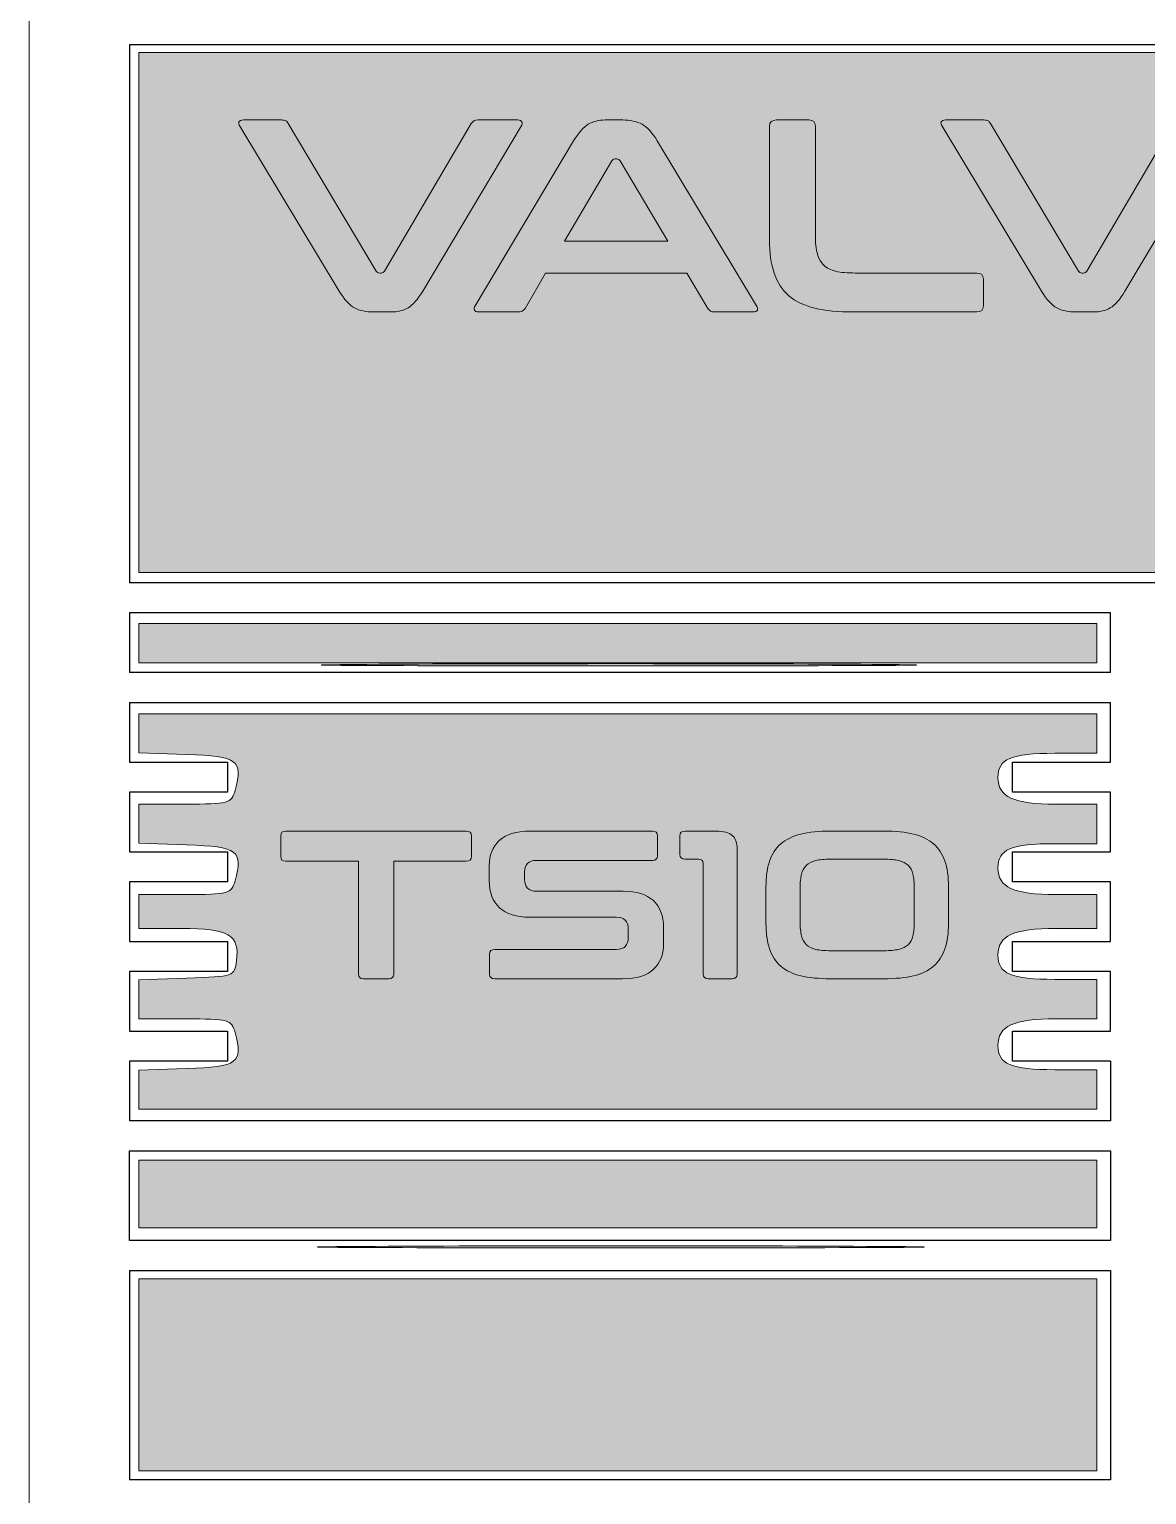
# Model space of a CAD drawing. Header units: millimetres. Extents: x 0 to 62, y -117 to 0.
# Drawn here: x 0 to 16.66, y -76.09 to -54.24 of the extents above; entities that cross this region are included whole.
import ezdxf

# ---------------------------------------------------------------- set-up
doc = ezdxf.new("R2010")
doc.units = ezdxf.units.MM
doc.header["$MEASUREMENT"] = 0
doc.layers.add('GLOSS-V', color=7, linetype='Continuous')
doc.layers.add('Layer 4', color=7, linetype='Continuous')

# ---------------------------------------------------------------- blocks, each defined once
blk = doc.blocks.new('block 57')
at = {"layer": 'GLOSS-V', "true_color": 0xfffeff}
h = blk.add_hatch(color=7, dxfattribs=at)
h.dxf.hatch_style = 2
edge = h.paths.add_edge_path()
edge.add_spline(control_points=[(6.516, -66.196), (6.569, -66.196), (6.595, -66.219), (6.595, -66.265), (6.595, -66.265), (6.595, -66.573), (6.595, -66.573), (6.595, -66.622), (6.569, -66.646), (6.516, -66.646), (6.516, -66.646), (5.435, -66.646), (5.435, -66.646), (5.435, -66.646), (5.435, -68.328), (5.435, -68.328), (5.435, -68.374), (5.41, -68.397), (5.36, -68.397), (5.36, -68.397), (4.985, -68.397), (4.985, -68.397), (4.934, -68.397), (4.909, -68.374), (4.909, -68.328), (4.909, -68.328), (4.909, -66.646), (4.909, -66.646), (4.909, -66.646), (3.828, -66.646), (3.828, -66.646), (3.775, -66.646), (3.749, -66.622), (3.749, -66.573), (3.749, -66.573), (3.749, -66.265), (3.749, -66.265), (3.749, -66.219), (3.775, -66.196), (3.828, -66.196), (3.828, -66.196), (6.516, -66.196), (6.516, -66.196)], knot_values=[0, 0, 0, 0, 1, 1, 1, 2, 2, 2, 3, 3, 3, 4, 4, 4, 5, 5, 5, 6, 6, 6, 7, 7, 7, 8, 8, 8, 9, 9, 9, 10, 10, 10, 11, 11, 11, 12, 12, 12, 13, 13, 13, 14, 14, 14, 14], degree=3, periodic=1)
h = blk.add_hatch(color=7, dxfattribs=at)
h.dxf.hatch_style = 2
edge = h.paths.add_edge_path()
edge.add_spline(control_points=[(9.293, -66.196), (9.344, -66.196), (9.369, -66.219), (9.369, -66.265), (9.369, -66.265), (9.369, -66.564), (9.369, -66.564), (9.369, -66.61), (9.344, -66.633), (9.293, -66.633), (9.293, -66.633), (7.569, -66.633), (7.569, -66.633), (7.503, -66.633), (7.456, -66.649), (7.428, -66.68), (7.401, -66.712), (7.387, -66.755), (7.387, -66.809), (7.387, -66.809), (7.387, -66.916), (7.387, -66.916), (7.387, -67.034), (7.446, -67.092), (7.566, -67.092), (7.566, -67.092), (8.856, -67.092), (8.856, -67.092), (9.056, -67.092), (9.206, -67.139), (9.307, -67.232), (9.408, -67.325), (9.459, -67.459), (9.459, -67.633), (9.459, -67.633), (9.459, -67.885), (9.459, -67.885), (9.459, -68.038), (9.409, -68.161), (9.311, -68.256), (9.212, -68.35), (9.058, -68.397), (8.849, -68.397), (8.849, -68.397), (6.943, -68.397), (6.943, -68.397), (6.89, -68.397), (6.864, -68.374), (6.864, -68.328), (6.864, -68.328), (6.864, -68.029), (6.864, -68.029), (6.864, -67.983), (6.89, -67.96), (6.943, -67.96), (6.943, -67.96), (8.75, -67.96), (8.75, -67.96), (8.816, -67.96), (8.863, -67.945), (8.891, -67.913), (8.918, -67.881), (8.932, -67.838), (8.932, -67.784), (8.932, -67.784), (8.932, -67.655), (8.932, -67.655), (8.932, -67.538), (8.872, -67.479), (8.753, -67.479), (8.753, -67.479), (7.462, -67.479), (7.462, -67.479), (7.263, -67.479), (7.113, -67.432), (7.012, -67.339), (6.911, -67.246), (6.86, -67.112), (6.86, -66.938), (6.86, -66.938), (6.86, -66.708), (6.86, -66.708), (6.86, -66.555), (6.909, -66.432), (7.008, -66.337), (7.107, -66.243), (7.261, -66.196), (7.469, -66.196), (7.469, -66.196), (9.293, -66.196), (9.293, -66.196)], knot_values=[0, 0, 0, 0, 1, 1, 1, 2, 2, 2, 3, 3, 3, 4, 4, 4, 5, 5, 5, 6, 6, 6, 7, 7, 7, 8, 8, 8, 9, 9, 9, 10, 10, 10, 11, 11, 11, 12, 12, 12, 13, 13, 13, 14, 14, 14, 15, 15, 15, 16, 16, 16, 17, 17, 17, 18, 18, 18, 19, 19, 19, 20, 20, 20, 21, 21, 21, 22, 22, 22, 23, 23, 23, 24, 24, 24, 25, 25, 25, 26, 26, 26, 27, 27, 27, 28, 28, 28, 29, 29, 29, 30, 30, 30, 30], degree=3, periodic=1)
h = blk.add_hatch(color=7, dxfattribs=at)
h.dxf.hatch_style = 2
edge = h.paths.add_edge_path()
edge.add_spline(control_points=[(10.24, -66.196), (10.354, -66.196), (10.436, -66.217), (10.484, -66.26), (10.532, -66.303), (10.556, -66.371), (10.556, -66.463), (10.556, -66.463), (10.556, -68.328), (10.556, -68.328), (10.556, -68.374), (10.531, -68.397), (10.481, -68.397), (10.481, -68.397), (10.126, -68.397), (10.126, -68.397), (10.076, -68.397), (10.05, -68.374), (10.05, -68.328), (10.05, -68.328), (10.05, -66.68), (10.05, -66.68), (10.05, -66.636), (10.026, -66.614), (9.978, -66.614), (9.978, -66.614), (9.782, -66.614), (9.782, -66.614), (9.729, -66.614), (9.703, -66.591), (9.703, -66.545), (9.703, -66.545), (9.703, -66.265), (9.703, -66.265), (9.703, -66.219), (9.729, -66.196), (9.782, -66.196), (9.782, -66.196), (10.24, -66.196), (10.24, -66.196)], knot_values=[0, 0, 0, 0, 1, 1, 1, 2, 2, 2, 3, 3, 3, 4, 4, 4, 5, 5, 5, 6, 6, 6, 7, 7, 7, 8, 8, 8, 9, 9, 9, 10, 10, 10, 11, 11, 11, 12, 12, 12, 13, 13, 13, 13], degree=3, periodic=1)
h = blk.add_hatch(color=7, dxfattribs=at)
h.dxf.hatch_style = 2
edge = h.paths.add_edge_path()
edge.add_spline(control_points=[(12.745, -66.196), (12.919, -66.196), (13.067, -66.211), (13.189, -66.242), (13.311, -66.272), (13.41, -66.32), (13.487, -66.386), (13.564, -66.452), (13.62, -66.538), (13.655, -66.642), (13.691, -66.747), (13.709, -66.875), (13.709, -67.026), (13.709, -67.026), (13.709, -67.567), (13.709, -67.567), (13.709, -67.718), (13.691, -67.846), (13.655, -67.952), (13.62, -68.058), (13.564, -68.144), (13.487, -68.21), (13.41, -68.276), (13.311, -68.324), (13.189, -68.353), (13.067, -68.382), (12.919, -68.397), (12.745, -68.397), (12.745, -68.397), (11.95, -68.397), (11.95, -68.397), (11.776, -68.397), (11.628, -68.382), (11.506, -68.353), (11.385, -68.324), (11.285, -68.276), (11.208, -68.21), (11.132, -68.144), (11.075, -68.058), (11.04, -67.952), (11.004, -67.846), (10.987, -67.718), (10.987, -67.567), (10.987, -67.567), (10.987, -67.026), (10.987, -67.026), (10.987, -66.875), (11.004, -66.747), (11.04, -66.642), (11.075, -66.538), (11.132, -66.452), (11.208, -66.386), (11.285, -66.32), (11.385, -66.272), (11.506, -66.242), (11.628, -66.211), (11.776, -66.196), (11.95, -66.196), (11.95, -66.196), (12.745, -66.196), (12.745, -66.196)], knot_values=[0, 0, 0, 0, 1, 1, 1, 2, 2, 2, 3, 3, 3, 4, 4, 4, 5, 5, 5, 6, 6, 6, 7, 7, 7, 8, 8, 8, 9, 9, 9, 10, 10, 10, 11, 11, 11, 12, 12, 12, 13, 13, 13, 14, 14, 14, 15, 15, 15, 16, 16, 16, 17, 17, 17, 18, 18, 18, 19, 19, 19, 20, 20, 20, 20], degree=3, periodic=1)
edge = h.paths.add_edge_path()
edge.add_spline(control_points=[(11.496, -67.548), (11.496, -67.632), (11.503, -67.702), (11.517, -67.757), (11.53, -67.813), (11.554, -67.857), (11.589, -67.889), (11.623, -67.922), (11.67, -67.945), (11.728, -67.959), (11.787, -67.972), (11.861, -67.979), (11.95, -67.979), (11.95, -67.979), (12.745, -67.979), (12.745, -67.979), (12.835, -67.979), (12.909, -67.972), (12.967, -67.959), (13.026, -67.945), (13.072, -67.922), (13.107, -67.889), (13.141, -67.857), (13.165, -67.813), (13.179, -67.757), (13.193, -67.702), (13.199, -67.632), (13.199, -67.548), (13.199, -67.548), (13.199, -67.045), (13.199, -67.045), (13.199, -66.961), (13.193, -66.892), (13.179, -66.837), (13.165, -66.783), (13.141, -66.739), (13.107, -66.705), (13.072, -66.672), (13.026, -66.648), (12.967, -66.635), (12.909, -66.621), (12.835, -66.614), (12.745, -66.614), (12.745, -66.614), (11.95, -66.614), (11.95, -66.614), (11.861, -66.614), (11.787, -66.621), (11.728, -66.635), (11.67, -66.648), (11.623, -66.672), (11.589, -66.705), (11.554, -66.739), (11.53, -66.783), (11.517, -66.837), (11.503, -66.892), (11.496, -66.961), (11.496, -67.045), (11.496, -67.045), (11.496, -67.548), (11.496, -67.548)], knot_values=[0, 0, 0, 0, 1, 1, 1, 2, 2, 2, 3, 3, 3, 4, 4, 4, 5, 5, 5, 6, 6, 6, 7, 7, 7, 8, 8, 8, 9, 9, 9, 10, 10, 10, 11, 11, 11, 12, 12, 12, 13, 13, 13, 14, 14, 14, 15, 15, 15, 16, 16, 16, 17, 17, 17, 18, 18, 18, 19, 19, 19, 20, 20, 20, 20], degree=3, periodic=1)
at = {"layer": 'GLOSS-V', "lineweight": 0}
for points, knots in [([(6.516, -66.196), (6.569, -66.196), (6.595, -66.219), (6.595, -66.265), (6.595, -66.265), (6.595, -66.573), (6.595, -66.573), (6.595, -66.622), (6.569, -66.646), (6.516, -66.646), (6.516, -66.646), (5.435, -66.646), (5.435, -66.646), (5.435, -66.646), (5.435, -68.328), (5.435, -68.328), (5.435, -68.374), (5.41, -68.397), (5.36, -68.397), (5.36, -68.397), (4.985, -68.397), (4.985, -68.397), (4.934, -68.397), (4.909, -68.374), (4.909, -68.328), (4.909, -68.328), (4.909, -66.646), (4.909, -66.646), (4.909, -66.646), (3.828, -66.646), (3.828, -66.646), (3.775, -66.646), (3.749, -66.622), (3.749, -66.573), (3.749, -66.573), (3.749, -66.265), (3.749, -66.265), (3.749, -66.219), (3.775, -66.196), (3.828, -66.196), (3.828, -66.196), (6.516, -66.196), (6.516, -66.196)], [0, 0, 0, 0, 1, 1, 1, 2, 2, 2, 3, 3, 3, 4, 4, 4, 5, 5, 5, 6, 6, 6, 7, 7, 7, 8, 8, 8, 9, 9, 9, 10, 10, 10, 11, 11, 11, 12, 12, 12, 13, 13, 13, 14, 14, 14, 14]), ([(9.293, -66.196), (9.344, -66.196), (9.369, -66.219), (9.369, -66.265), (9.369, -66.265), (9.369, -66.564), (9.369, -66.564), (9.369, -66.61), (9.344, -66.633), (9.293, -66.633), (9.293, -66.633), (7.569, -66.633), (7.569, -66.633), (7.503, -66.633), (7.456, -66.649), (7.428, -66.68), (7.401, -66.712), (7.387, -66.755), (7.387, -66.809), (7.387, -66.809), (7.387, -66.916), (7.387, -66.916), (7.387, -67.034), (7.446, -67.092), (7.566, -67.092), (7.566, -67.092), (8.856, -67.092), (8.856, -67.092), (9.056, -67.092), (9.206, -67.139), (9.307, -67.232), (9.408, -67.325), (9.459, -67.459), (9.459, -67.633), (9.459, -67.633), (9.459, -67.885), (9.459, -67.885), (9.459, -68.038), (9.409, -68.161), (9.311, -68.256), (9.212, -68.35), (9.058, -68.397), (8.849, -68.397), (8.849, -68.397), (6.943, -68.397), (6.943, -68.397), (6.89, -68.397), (6.864, -68.374), (6.864, -68.328), (6.864, -68.328), (6.864, -68.029), (6.864, -68.029), (6.864, -67.983), (6.89, -67.96), (6.943, -67.96), (6.943, -67.96), (8.75, -67.96), (8.75, -67.96), (8.816, -67.96), (8.863, -67.945), (8.891, -67.913), (8.918, -67.881), (8.932, -67.838), (8.932, -67.784), (8.932, -67.784), (8.932, -67.655), (8.932, -67.655), (8.932, -67.538), (8.872, -67.479), (8.753, -67.479), (8.753, -67.479), (7.462, -67.479), (7.462, -67.479), (7.263, -67.479), (7.113, -67.432), (7.012, -67.339), (6.911, -67.246), (6.86, -67.112), (6.86, -66.938), (6.86, -66.938), (6.86, -66.708), (6.86, -66.708), (6.86, -66.555), (6.909, -66.432), (7.008, -66.337), (7.107, -66.243), (7.261, -66.196), (7.469, -66.196), (7.469, -66.196), (9.293, -66.196), (9.293, -66.196)], [0, 0, 0, 0, 1, 1, 1, 2, 2, 2, 3, 3, 3, 4, 4, 4, 5, 5, 5, 6, 6, 6, 7, 7, 7, 8, 8, 8, 9, 9, 9, 10, 10, 10, 11, 11, 11, 12, 12, 12, 13, 13, 13, 14, 14, 14, 15, 15, 15, 16, 16, 16, 17, 17, 17, 18, 18, 18, 19, 19, 19, 20, 20, 20, 21, 21, 21, 22, 22, 22, 23, 23, 23, 24, 24, 24, 25, 25, 25, 26, 26, 26, 27, 27, 27, 28, 28, 28, 29, 29, 29, 30, 30, 30, 30]), ([(10.24, -66.196), (10.354, -66.196), (10.436, -66.217), (10.484, -66.26), (10.532, -66.303), (10.556, -66.371), (10.556, -66.463), (10.556, -66.463), (10.556, -68.328), (10.556, -68.328), (10.556, -68.374), (10.531, -68.397), (10.481, -68.397), (10.481, -68.397), (10.126, -68.397), (10.126, -68.397), (10.076, -68.397), (10.05, -68.374), (10.05, -68.328), (10.05, -68.328), (10.05, -66.68), (10.05, -66.68), (10.05, -66.636), (10.026, -66.614), (9.978, -66.614), (9.978, -66.614), (9.782, -66.614), (9.782, -66.614), (9.729, -66.614), (9.703, -66.591), (9.703, -66.545), (9.703, -66.545), (9.703, -66.265), (9.703, -66.265), (9.703, -66.219), (9.729, -66.196), (9.782, -66.196), (9.782, -66.196), (10.24, -66.196), (10.24, -66.196)], [0, 0, 0, 0, 1, 1, 1, 2, 2, 2, 3, 3, 3, 4, 4, 4, 5, 5, 5, 6, 6, 6, 7, 7, 7, 8, 8, 8, 9, 9, 9, 10, 10, 10, 11, 11, 11, 12, 12, 12, 13, 13, 13, 13]), ([(12.745, -66.196), (12.919, -66.196), (13.067, -66.211), (13.189, -66.242), (13.311, -66.272), (13.41, -66.32), (13.487, -66.386), (13.564, -66.452), (13.62, -66.538), (13.655, -66.642), (13.691, -66.747), (13.709, -66.875), (13.709, -67.026), (13.709, -67.026), (13.709, -67.567), (13.709, -67.567), (13.709, -67.718), (13.691, -67.846), (13.655, -67.952), (13.62, -68.058), (13.564, -68.144), (13.487, -68.21), (13.41, -68.276), (13.311, -68.324), (13.189, -68.353), (13.067, -68.382), (12.919, -68.397), (12.745, -68.397), (12.745, -68.397), (11.95, -68.397), (11.95, -68.397), (11.776, -68.397), (11.628, -68.382), (11.506, -68.353), (11.385, -68.324), (11.285, -68.276), (11.208, -68.21), (11.132, -68.144), (11.075, -68.058), (11.04, -67.952), (11.004, -67.846), (10.987, -67.718), (10.987, -67.567), (10.987, -67.567), (10.987, -67.026), (10.987, -67.026), (10.987, -66.875), (11.004, -66.747), (11.04, -66.642), (11.075, -66.538), (11.132, -66.452), (11.208, -66.386), (11.285, -66.32), (11.385, -66.272), (11.506, -66.242), (11.628, -66.211), (11.776, -66.196), (11.95, -66.196), (11.95, -66.196), (12.745, -66.196), (12.745, -66.196)], [0, 0, 0, 0, 1, 1, 1, 2, 2, 2, 3, 3, 3, 4, 4, 4, 5, 5, 5, 6, 6, 6, 7, 7, 7, 8, 8, 8, 9, 9, 9, 10, 10, 10, 11, 11, 11, 12, 12, 12, 13, 13, 13, 14, 14, 14, 15, 15, 15, 16, 16, 16, 17, 17, 17, 18, 18, 18, 19, 19, 19, 20, 20, 20, 20]), ([(11.496, -67.548), (11.496, -67.632), (11.503, -67.702), (11.517, -67.757), (11.53, -67.813), (11.554, -67.857), (11.589, -67.889), (11.623, -67.922), (11.67, -67.945), (11.728, -67.959), (11.787, -67.972), (11.861, -67.979), (11.95, -67.979), (11.95, -67.979), (12.745, -67.979), (12.745, -67.979), (12.835, -67.979), (12.909, -67.972), (12.967, -67.959), (13.026, -67.945), (13.072, -67.922), (13.107, -67.889), (13.141, -67.857), (13.165, -67.813), (13.179, -67.757), (13.193, -67.702), (13.199, -67.632), (13.199, -67.548), (13.199, -67.548), (13.199, -67.045), (13.199, -67.045), (13.199, -66.961), (13.193, -66.892), (13.179, -66.837), (13.165, -66.783), (13.141, -66.739), (13.107, -66.705), (13.072, -66.672), (13.026, -66.648), (12.967, -66.635), (12.909, -66.621), (12.835, -66.614), (12.745, -66.614), (12.745, -66.614), (11.95, -66.614), (11.95, -66.614), (11.861, -66.614), (11.787, -66.621), (11.728, -66.635), (11.67, -66.648), (11.623, -66.672), (11.589, -66.705), (11.554, -66.739), (11.53, -66.783), (11.517, -66.837), (11.503, -66.892), (11.496, -66.961), (11.496, -67.045), (11.496, -67.045), (11.496, -67.548), (11.496, -67.548)], [0, 0, 0, 0, 1, 1, 1, 2, 2, 2, 3, 3, 3, 4, 4, 4, 5, 5, 5, 6, 6, 6, 7, 7, 7, 8, 8, 8, 9, 9, 9, 10, 10, 10, 11, 11, 11, 12, 12, 12, 13, 13, 13, 14, 14, 14, 15, 15, 15, 16, 16, 16, 17, 17, 17, 18, 18, 18, 19, 19, 19, 20, 20, 20, 20])]:
    blk.add_open_spline(points, degree=3, knots=knots, dxfattribs=at)
blk = doc.blocks.new('block 56')
at = {"layer": 'GLOSS-V'}
blk.add_blockref('block 57', (0, 0), dxfattribs=at)
blk = doc.blocks.new('block 61')
at = {"layer": 'GLOSS-V', "true_color": 0xfffeff}
h = blk.add_hatch(color=7, dxfattribs=at)
h.dxf.hatch_style = 2
edge = h.paths.add_edge_path()
edge.add_spline(control_points=[(3.76, -55.596), (3.79, -55.596), (3.811, -55.6), (3.825, -55.608), (3.838, -55.617), (3.851, -55.63), (3.863, -55.649), (3.863, -55.649), (5.173, -57.849), (5.173, -57.849), (5.182, -57.868), (5.2, -57.877), (5.227, -57.877), (5.227, -57.877), (5.25, -57.877), (5.25, -57.877), (5.27, -57.877), (5.287, -57.868), (5.299, -57.849), (5.299, -57.849), (6.592, -55.649), (6.592, -55.649), (6.61, -55.614), (6.644, -55.596), (6.695, -55.596), (6.695, -55.596), (7.281, -55.596), (7.281, -55.596), (7.317, -55.596), (7.338, -55.605), (7.346, -55.623), (7.353, -55.641), (7.349, -55.663), (7.334, -55.69), (7.334, -55.69), (5.867, -58.147), (5.867, -58.147), (5.792, -58.273), (5.719, -58.356), (5.648, -58.397), (5.576, -58.437), (5.493, -58.458), (5.397, -58.458), (5.397, -58.458), (5.138, -58.458), (5.138, -58.458), (5.021, -58.458), (4.925, -58.437), (4.849, -58.397), (4.773, -58.356), (4.698, -58.273), (4.623, -58.147), (4.623, -58.147), (3.138, -55.69), (3.138, -55.69), (3.123, -55.663), (3.119, -55.641), (3.127, -55.623), (3.134, -55.605), (3.157, -55.596), (3.196, -55.596), (3.196, -55.596), (3.76, -55.596), (3.76, -55.596)], knot_values=[0, 0, 0, 0, 1, 1, 1, 2, 2, 2, 3, 3, 3, 4, 4, 4, 5, 5, 5, 6, 6, 6, 7, 7, 7, 8, 8, 8, 9, 9, 9, 10, 10, 10, 11, 11, 11, 12, 12, 12, 13, 13, 13, 14, 14, 14, 15, 15, 15, 16, 16, 16, 17, 17, 17, 18, 18, 18, 19, 19, 19, 20, 20, 20, 21, 21, 21, 21], degree=3, periodic=1)
h = blk.add_hatch(color=7, dxfattribs=at)
h.dxf.hatch_style = 2
edge = h.paths.add_edge_path()
edge.add_spline(control_points=[(8.851, -55.596), (8.964, -55.596), (9.06, -55.617), (9.138, -55.66), (9.215, -55.702), (9.291, -55.784), (9.366, -55.907), (9.366, -55.907), (10.847, -58.364), (10.847, -58.364), (10.862, -58.391), (10.865, -58.414), (10.858, -58.431), (10.85, -58.449), (10.829, -58.458), (10.793, -58.458), (10.793, -58.458), (10.225, -58.458), (10.225, -58.458), (10.174, -58.458), (10.14, -58.44), (10.122, -58.405), (10.122, -58.405), (9.804, -57.877), (9.804, -57.877), (9.804, -57.877), (7.701, -57.877), (7.701, -57.877), (7.701, -57.877), (7.393, -58.405), (7.393, -58.405), (7.372, -58.44), (7.337, -58.458), (7.29, -58.458), (7.29, -58.458), (6.708, -58.458), (6.708, -58.458), (6.669, -58.458), (6.646, -58.449), (6.639, -58.431), (6.631, -58.414), (6.635, -58.391), (6.65, -58.364), (6.65, -58.364), (8.118, -55.907), (8.118, -55.907), (8.192, -55.784), (8.265, -55.702), (8.337, -55.66), (8.408, -55.617), (8.492, -55.596), (8.587, -55.596), (8.587, -55.596), (8.851, -55.596), (8.851, -55.596)], knot_values=[0, 0, 0, 0, 1, 1, 1, 2, 2, 2, 3, 3, 3, 4, 4, 4, 5, 5, 5, 6, 6, 6, 7, 7, 7, 8, 8, 8, 9, 9, 9, 10, 10, 10, 11, 11, 11, 12, 12, 12, 13, 13, 13, 14, 14, 14, 15, 15, 15, 16, 16, 16, 17, 17, 17, 18, 18, 18, 18], degree=3, periodic=1)
edge = h.paths.add_edge_path()
edge.add_spline(control_points=[(7.983, -57.403), (7.983, -57.403), (9.522, -57.403), (9.522, -57.403), (9.522, -57.403), (8.811, -56.205), (8.811, -56.205), (8.799, -56.186), (8.783, -56.177), (8.762, -56.177), (8.762, -56.177), (8.735, -56.177), (8.735, -56.177), (8.714, -56.177), (8.697, -56.186), (8.686, -56.205), (8.686, -56.205), (7.983, -57.403), (7.983, -57.403)], knot_values=[0, 0, 0, 0, 1, 1, 1, 2, 2, 2, 3, 3, 3, 4, 4, 4, 5, 5, 5, 6, 6, 6, 6], degree=3, periodic=1)
h = blk.add_hatch(color=7, dxfattribs=at)
h.dxf.hatch_style = 2
edge = h.paths.add_edge_path()
edge.add_spline(control_points=[(11.625, -55.596), (11.691, -55.596), (11.723, -55.626), (11.723, -55.686), (11.723, -55.686), (11.723, -57.317), (11.723, -57.317), (11.723, -57.426), (11.733, -57.517), (11.753, -57.589), (11.772, -57.661), (11.804, -57.719), (11.849, -57.761), (11.894, -57.803), (11.954, -57.833), (12.03, -57.851), (12.106, -57.869), (12.202, -57.877), (12.319, -57.877), (12.319, -57.877), (14.131, -57.877), (14.131, -57.877), (14.196, -57.877), (14.229, -57.907), (14.229, -57.967), (14.229, -57.967), (14.229, -58.368), (14.229, -58.368), (14.229, -58.428), (14.196, -58.458), (14.131, -58.458), (14.131, -58.458), (12.292, -58.458), (12.292, -58.458), (12.065, -58.458), (11.873, -58.439), (11.715, -58.401), (11.556, -58.363), (11.427, -58.3), (11.328, -58.215), (11.228, -58.129), (11.155, -58.017), (11.108, -57.879), (11.062, -57.742), (11.039, -57.575), (11.039, -57.379), (11.039, -57.379), (11.039, -55.686), (11.039, -55.686), (11.039, -55.626), (11.073, -55.596), (11.142, -55.596), (11.142, -55.596), (11.625, -55.596), (11.625, -55.596)], knot_values=[0, 0, 0, 0, 1, 1, 1, 2, 2, 2, 3, 3, 3, 4, 4, 4, 5, 5, 5, 6, 6, 6, 7, 7, 7, 8, 8, 8, 9, 9, 9, 10, 10, 10, 11, 11, 11, 12, 12, 12, 13, 13, 13, 14, 14, 14, 15, 15, 15, 16, 16, 16, 17, 17, 17, 18, 18, 18, 18], degree=3, periodic=1)
h = blk.add_hatch(color=7, dxfattribs=at)
h.dxf.hatch_style = 2
edge = h.paths.add_edge_path()
edge.add_spline(control_points=[(14.233, -55.596), (14.263, -55.596), (14.285, -55.6), (14.298, -55.608), (14.312, -55.617), (14.324, -55.63), (14.336, -55.649), (14.336, -55.649), (15.647, -57.849), (15.647, -57.849), (15.656, -57.868), (15.674, -57.877), (15.701, -57.877), (15.701, -57.877), (15.723, -57.877), (15.723, -57.877), (15.744, -57.877), (15.76, -57.868), (15.773, -57.849), (15.773, -57.849), (17.065, -55.649), (17.065, -55.649), (17.083, -55.614), (17.117, -55.596), (17.168, -55.596), (17.168, -55.596), (17.754, -55.596), (17.754, -55.596), (17.79, -55.596), (17.812, -55.605), (17.819, -55.623), (17.827, -55.641), (17.823, -55.663), (17.808, -55.69), (17.808, -55.69), (16.341, -58.147), (16.341, -58.147), (16.266, -58.273), (16.193, -58.356), (16.121, -58.397), (16.05, -58.437), (15.966, -58.458), (15.871, -58.458), (15.871, -58.458), (15.611, -58.458), (15.611, -58.458), (15.495, -58.458), (15.399, -58.437), (15.323, -58.397), (15.247, -58.356), (15.171, -58.273), (15.097, -58.147), (15.097, -58.147), (13.612, -55.69), (13.612, -55.69), (13.597, -55.663), (13.593, -55.641), (13.6, -55.623), (13.608, -55.605), (13.631, -55.596), (13.67, -55.596), (13.67, -55.596), (14.233, -55.596), (14.233, -55.596)], knot_values=[0, 0, 0, 0, 1, 1, 1, 2, 2, 2, 3, 3, 3, 4, 4, 4, 5, 5, 5, 6, 6, 6, 7, 7, 7, 8, 8, 8, 9, 9, 9, 10, 10, 10, 11, 11, 11, 12, 12, 12, 13, 13, 13, 14, 14, 14, 15, 15, 15, 16, 16, 16, 17, 17, 17, 18, 18, 18, 19, 19, 19, 20, 20, 20, 21, 21, 21, 21], degree=3, periodic=1)
at = {"layer": 'GLOSS-V', "lineweight": 0}
for points, knots in [([(3.76, -55.596), (3.79, -55.596), (3.811, -55.6), (3.825, -55.608), (3.838, -55.617), (3.851, -55.63), (3.863, -55.649), (3.863, -55.649), (5.173, -57.849), (5.173, -57.849), (5.182, -57.868), (5.2, -57.877), (5.227, -57.877), (5.227, -57.877), (5.25, -57.877), (5.25, -57.877), (5.27, -57.877), (5.287, -57.868), (5.299, -57.849), (5.299, -57.849), (6.592, -55.649), (6.592, -55.649), (6.61, -55.614), (6.644, -55.596), (6.695, -55.596), (6.695, -55.596), (7.281, -55.596), (7.281, -55.596), (7.317, -55.596), (7.338, -55.605), (7.346, -55.623), (7.353, -55.641), (7.349, -55.663), (7.334, -55.69), (7.334, -55.69), (5.867, -58.147), (5.867, -58.147), (5.792, -58.273), (5.719, -58.356), (5.648, -58.397), (5.576, -58.437), (5.493, -58.458), (5.397, -58.458), (5.397, -58.458), (5.138, -58.458), (5.138, -58.458), (5.021, -58.458), (4.925, -58.437), (4.849, -58.397), (4.773, -58.356), (4.698, -58.273), (4.623, -58.147), (4.623, -58.147), (3.138, -55.69), (3.138, -55.69), (3.123, -55.663), (3.119, -55.641), (3.127, -55.623), (3.134, -55.605), (3.157, -55.596), (3.196, -55.596), (3.196, -55.596), (3.76, -55.596), (3.76, -55.596)], [0, 0, 0, 0, 1, 1, 1, 2, 2, 2, 3, 3, 3, 4, 4, 4, 5, 5, 5, 6, 6, 6, 7, 7, 7, 8, 8, 8, 9, 9, 9, 10, 10, 10, 11, 11, 11, 12, 12, 12, 13, 13, 13, 14, 14, 14, 15, 15, 15, 16, 16, 16, 17, 17, 17, 18, 18, 18, 19, 19, 19, 20, 20, 20, 21, 21, 21, 21]), ([(8.851, -55.596), (8.964, -55.596), (9.06, -55.617), (9.138, -55.66), (9.215, -55.702), (9.291, -55.784), (9.366, -55.907), (9.366, -55.907), (10.847, -58.364), (10.847, -58.364), (10.862, -58.391), (10.865, -58.414), (10.858, -58.431), (10.85, -58.449), (10.829, -58.458), (10.793, -58.458), (10.793, -58.458), (10.225, -58.458), (10.225, -58.458), (10.174, -58.458), (10.14, -58.44), (10.122, -58.405), (10.122, -58.405), (9.804, -57.877), (9.804, -57.877), (9.804, -57.877), (7.701, -57.877), (7.701, -57.877), (7.701, -57.877), (7.393, -58.405), (7.393, -58.405), (7.372, -58.44), (7.337, -58.458), (7.29, -58.458), (7.29, -58.458), (6.708, -58.458), (6.708, -58.458), (6.669, -58.458), (6.646, -58.449), (6.639, -58.431), (6.631, -58.414), (6.635, -58.391), (6.65, -58.364), (6.65, -58.364), (8.118, -55.907), (8.118, -55.907), (8.192, -55.784), (8.265, -55.702), (8.337, -55.66), (8.408, -55.617), (8.492, -55.596), (8.587, -55.596), (8.587, -55.596), (8.851, -55.596), (8.851, -55.596)], [0, 0, 0, 0, 1, 1, 1, 2, 2, 2, 3, 3, 3, 4, 4, 4, 5, 5, 5, 6, 6, 6, 7, 7, 7, 8, 8, 8, 9, 9, 9, 10, 10, 10, 11, 11, 11, 12, 12, 12, 13, 13, 13, 14, 14, 14, 15, 15, 15, 16, 16, 16, 17, 17, 17, 18, 18, 18, 18]), ([(11.625, -55.596), (11.691, -55.596), (11.723, -55.626), (11.723, -55.686), (11.723, -55.686), (11.723, -57.317), (11.723, -57.317), (11.723, -57.426), (11.733, -57.517), (11.753, -57.589), (11.772, -57.661), (11.804, -57.719), (11.849, -57.761), (11.894, -57.803), (11.954, -57.833), (12.03, -57.851), (12.106, -57.869), (12.202, -57.877), (12.319, -57.877), (12.319, -57.877), (14.131, -57.877), (14.131, -57.877), (14.196, -57.877), (14.229, -57.907), (14.229, -57.967), (14.229, -57.967), (14.229, -58.368), (14.229, -58.368), (14.229, -58.428), (14.196, -58.458), (14.131, -58.458), (14.131, -58.458), (12.292, -58.458), (12.292, -58.458), (12.065, -58.458), (11.873, -58.439), (11.715, -58.401), (11.556, -58.363), (11.427, -58.3), (11.328, -58.215), (11.228, -58.129), (11.155, -58.017), (11.108, -57.879), (11.062, -57.742), (11.039, -57.575), (11.039, -57.379), (11.039, -57.379), (11.039, -55.686), (11.039, -55.686), (11.039, -55.626), (11.073, -55.596), (11.142, -55.596), (11.142, -55.596), (11.625, -55.596), (11.625, -55.596)], [0, 0, 0, 0, 1, 1, 1, 2, 2, 2, 3, 3, 3, 4, 4, 4, 5, 5, 5, 6, 6, 6, 7, 7, 7, 8, 8, 8, 9, 9, 9, 10, 10, 10, 11, 11, 11, 12, 12, 12, 13, 13, 13, 14, 14, 14, 15, 15, 15, 16, 16, 16, 17, 17, 17, 18, 18, 18, 18]), ([(14.233, -55.596), (14.263, -55.596), (14.285, -55.6), (14.298, -55.608), (14.312, -55.617), (14.324, -55.63), (14.336, -55.649), (14.336, -55.649), (15.647, -57.849), (15.647, -57.849), (15.656, -57.868), (15.674, -57.877), (15.701, -57.877), (15.701, -57.877), (15.723, -57.877), (15.723, -57.877), (15.744, -57.877), (15.76, -57.868), (15.773, -57.849), (15.773, -57.849), (17.065, -55.649), (17.065, -55.649), (17.083, -55.614), (17.117, -55.596), (17.168, -55.596), (17.168, -55.596), (17.754, -55.596), (17.754, -55.596), (17.79, -55.596), (17.812, -55.605), (17.819, -55.623), (17.827, -55.641), (17.823, -55.663), (17.808, -55.69), (17.808, -55.69), (16.341, -58.147), (16.341, -58.147), (16.266, -58.273), (16.193, -58.356), (16.121, -58.397), (16.05, -58.437), (15.966, -58.458), (15.871, -58.458), (15.871, -58.458), (15.611, -58.458), (15.611, -58.458), (15.495, -58.458), (15.399, -58.437), (15.323, -58.397), (15.247, -58.356), (15.171, -58.273), (15.097, -58.147), (15.097, -58.147), (13.612, -55.69), (13.612, -55.69), (13.597, -55.663), (13.593, -55.641), (13.6, -55.623), (13.608, -55.605), (13.631, -55.596), (13.67, -55.596), (13.67, -55.596), (14.233, -55.596), (14.233, -55.596)], [0, 0, 0, 0, 1, 1, 1, 2, 2, 2, 3, 3, 3, 4, 4, 4, 5, 5, 5, 6, 6, 6, 7, 7, 7, 8, 8, 8, 9, 9, 9, 10, 10, 10, 11, 11, 11, 12, 12, 12, 13, 13, 13, 14, 14, 14, 15, 15, 15, 16, 16, 16, 17, 17, 17, 18, 18, 18, 19, 19, 19, 20, 20, 20, 21, 21, 21, 21]), ([(7.983, -57.403), (7.983, -57.403), (9.522, -57.403), (9.522, -57.403), (9.522, -57.403), (8.811, -56.205), (8.811, -56.205), (8.799, -56.186), (8.783, -56.177), (8.762, -56.177), (8.762, -56.177), (8.735, -56.177), (8.735, -56.177), (8.714, -56.177), (8.697, -56.186), (8.686, -56.205), (8.686, -56.205), (7.983, -57.403), (7.983, -57.403)], [0, 0, 0, 0, 1, 1, 1, 2, 2, 2, 3, 3, 3, 4, 4, 4, 5, 5, 5, 6, 6, 6, 6])]:
    blk.add_open_spline(points, degree=3, knots=knots, dxfattribs=at)
blk = doc.blocks.new('block 60')
at = {"layer": 'GLOSS-V'}
blk.add_blockref('block 61', (0, 0), dxfattribs=at)
blk = doc.blocks.new('block 55')
at = {"layer": 'GLOSS-V'}
for name in ['block 60', 'block 56']:
    blk.add_blockref(name, (0, 0), dxfattribs=at)

msp = doc.modelspace()

# ---------------------------------------------------------------- hatches: boundary and pattern name
at = {"layer": 'GLOSS-V', "true_color": 0x989898}
h = msp.add_hatch(color=252, dxfattribs=at)
h.dxf.hatch_style = 2
h.paths.add_polyline_path([(1.633, -58.466), (1.633, -54.591), (30.993, -54.591), (60.354, -54.591), (60.354, -58.466), (60.354, -62.341), (30.993, -62.341), (1.633, -62.341)])
h = msp.add_hatch(color=252, dxfattribs=at)
h.dxf.hatch_style = 2
h.paths.add_polyline_path([(1.633, -63.394), (1.633, -63.099), (8.777, -63.099), (15.921, -63.099), (15.921, -63.394), (15.921, -63.688), (8.777, -63.688), (1.633, -63.688)])
at = {"layer": 'GLOSS-V', "true_color": 0x808080}
h = msp.add_hatch(color=8, dxfattribs=at)
h.dxf.hatch_style = 2
edge = h.paths.add_edge_path()
edge.add_spline(control_points=[(5.212, -63.709), (7.205, -63.697), (10.441, -63.697), (12.402, -63.71), (14.363, -63.722), (12.731, -63.733), (8.777, -63.733), (4.822, -63.733), (3.218, -63.722), (5.212, -63.71), (5.212, -63.71), (5.212, -63.709), (5.212, -63.709)], knot_values=[0, 0, 0, 0, 1, 1, 1, 2, 2, 2, 3, 3, 3, 4, 4, 4, 4], degree=3, periodic=1)
at = {"layer": 'GLOSS-V', "true_color": 0x989898}
h = msp.add_hatch(color=252, dxfattribs=at)
h.dxf.hatch_style = 2
edge = h.paths.add_edge_path()
edge.add_spline(control_points=[(1.633, -70.052), (1.633, -70.052), (1.633, -69.76), (1.633, -69.76), (1.633, -69.76), (2.346, -69.736), (2.346, -69.736), (3.117, -69.709), (3.192, -69.653), (3.068, -69.199), (3.015, -69.006), (2.975, -68.995), (2.322, -68.995), (2.322, -68.995), (1.633, -68.995), (1.633, -68.995), (1.633, -68.995), (1.633, -68.704), (1.633, -68.704), (1.633, -68.704), (1.633, -68.413), (1.633, -68.413), (1.633, -68.413), (2.347, -68.388), (2.347, -68.388), (3.054, -68.364), (3.062, -68.361), (3.091, -68.127), (3.139, -67.742), (2.977, -67.647), (2.267, -67.647), (2.267, -67.647), (1.633, -67.647), (1.633, -67.647), (1.633, -67.647), (1.633, -67.395), (1.633, -67.395), (1.633, -67.395), (1.633, -67.142), (1.633, -67.142), (1.633, -67.142), (2.322, -67.142), (2.322, -67.142), (2.975, -67.142), (3.015, -67.131), (3.068, -66.938), (3.192, -66.484), (3.117, -66.428), (2.346, -66.401), (2.346, -66.401), (1.633, -66.377), (1.633, -66.377), (1.633, -66.377), (1.633, -66.086), (1.633, -66.086), (1.633, -66.086), (1.633, -65.794), (1.633, -65.794), (1.633, -65.794), (2.322, -65.794), (2.322, -65.794), (2.975, -65.794), (3.015, -65.783), (3.068, -65.59), (3.192, -65.137), (3.117, -65.08), (2.346, -65.054), (2.346, -65.054), (1.633, -65.029), (1.633, -65.029), (1.633, -65.029), (1.633, -64.738), (1.633, -64.738), (1.633, -64.738), (1.633, -64.447), (1.633, -64.447), (1.633, -64.447), (8.777, -64.447), (8.777, -64.447), (8.777, -64.447), (15.921, -64.447), (15.921, -64.447), (15.921, -64.447), (15.921, -64.741), (15.921, -64.741), (15.921, -64.741), (15.921, -65.036), (15.921, -65.036), (15.921, -65.036), (15.294, -65.036), (15.294, -65.036), (14.642, -65.036), (14.446, -65.119), (14.446, -65.396), (14.446, -65.689), (14.676, -65.794), (15.315, -65.794), (15.315, -65.794), (15.921, -65.794), (15.921, -65.794), (15.921, -65.794), (15.921, -66.089), (15.921, -66.089), (15.921, -66.089), (15.921, -66.384), (15.921, -66.384), (15.921, -66.384), (15.294, -66.384), (15.294, -66.384), (14.642, -66.384), (14.446, -66.467), (14.446, -66.744), (14.446, -67.037), (14.676, -67.142), (15.315, -67.142), (15.315, -67.142), (15.921, -67.142), (15.921, -67.142), (15.921, -67.142), (15.921, -67.395), (15.921, -67.395), (15.921, -67.395), (15.921, -67.647), (15.921, -67.647), (15.921, -67.647), (15.315, -67.647), (15.315, -67.647), (14.676, -67.647), (14.446, -67.753), (14.446, -68.046), (14.446, -68.322), (14.642, -68.406), (15.294, -68.406), (15.294, -68.406), (15.921, -68.406), (15.921, -68.406), (15.921, -68.406), (15.921, -68.7), (15.921, -68.7), (15.921, -68.7), (15.921, -68.995), (15.921, -68.995), (15.921, -68.995), (15.315, -68.995), (15.315, -68.995), (14.676, -68.995), (14.446, -69.1), (14.446, -69.393), (14.446, -69.67), (14.642, -69.753), (15.294, -69.753), (15.294, -69.753), (15.921, -69.753), (15.921, -69.753), (15.921, -69.753), (15.921, -70.048), (15.921, -70.048), (15.921, -70.048), (15.921, -70.343), (15.921, -70.343), (15.921, -70.343), (8.777, -70.343), (8.777, -70.343), (8.777, -70.343), (1.633, -70.343), (1.633, -70.343), (1.633, -70.343), (1.633, -70.052), (1.633, -70.052)], knot_values=[0, 0, 0, 0, 1, 1, 1, 2, 2, 2, 3, 3, 3, 4, 4, 4, 5, 5, 5, 6, 6, 6, 7, 7, 7, 8, 8, 8, 9, 9, 9, 10, 10, 10, 11, 11, 11, 12, 12, 12, 13, 13, 13, 14, 14, 14, 15, 15, 15, 16, 16, 16, 17, 17, 17, 18, 18, 18, 19, 19, 19, 20, 20, 20, 21, 21, 21, 22, 22, 22, 23, 23, 23, 24, 24, 24, 25, 25, 25, 26, 26, 26, 27, 27, 27, 28, 28, 28, 29, 29, 29, 30, 30, 30, 31, 31, 31, 32, 32, 32, 33, 33, 33, 34, 34, 34, 35, 35, 35, 36, 36, 36, 37, 37, 37, 38, 38, 38, 39, 39, 39, 40, 40, 40, 41, 41, 41, 42, 42, 42, 43, 43, 43, 44, 44, 44, 45, 45, 45, 46, 46, 46, 47, 47, 47, 48, 48, 48, 49, 49, 49, 50, 50, 50, 51, 51, 51, 52, 52, 52, 53, 53, 53, 54, 54, 54, 55, 55, 55, 56, 56, 56, 56], degree=3, periodic=1)
h = msp.add_hatch(color=252, dxfattribs=at)
h.dxf.hatch_style = 2
h.paths.add_polyline_path([(1.633, -71.606), (1.633, -71.101), (8.777, -71.101), (15.921, -71.101), (15.921, -71.606), (15.921, -72.112), (8.777, -72.112), (1.633, -72.112)])
h = msp.add_hatch(color=252, dxfattribs=at)
h.dxf.hatch_style = 2
edge = h.paths.add_edge_path()
edge.add_spline(control_points=[(5.159, -72.386), (7.174, -72.373), (10.472, -72.373), (12.487, -72.386), (14.503, -72.398), (12.854, -72.409), (8.823, -72.409), (4.792, -72.409), (3.143, -72.398), (5.159, -72.386)], knot_values=[0, 0, 0, 0, 1, 1, 1, 2, 2, 2, 3, 3, 3, 3], degree=3, periodic=1)
h = msp.add_hatch(color=252, dxfattribs=at)
h.dxf.hatch_style = 2
h.paths.add_polyline_path([(1.633, -74.302), (1.633, -72.87), (8.777, -72.87), (15.921, -72.87), (15.921, -74.302), (15.921, -75.734), (8.777, -75.734), (1.633, -75.734)])

# ---------------------------------------------------------------- linework, layer by layer
at = {"layer": 'GLOSS-V', "color": 178, "lineweight": 25, "true_color": 0x070808}
for points in [[(1.492, -54.471), (60.513, -54.471)], [(1.492, -54.471), (1.492, -62.494)], [(16.125, -62.494), (1.492, -62.494)], [(60.513, -62.494), (16.125, -62.494)], [(1.492, -62.939), (16.125, -62.939)], [(1.492, -62.939), (1.492, -63.831)], [(16.125, -63.831), (16.125, -62.939)], [(16.125, -63.831), (1.492, -63.831)], [(1.492, -64.277), (16.125, -64.277)], [(1.492, -64.277), (1.492, -65.168)], [(16.125, -65.168), (16.125, -64.277)], [(1.492, -65.168), (2.955, -65.168)], [(2.955, -65.168), (2.955, -65.614)], [(14.662, -65.168), (16.125, -65.168)], [(14.662, -65.614), (14.662, -65.168)], [(2.955, -65.614), (1.492, -65.614)], [(1.492, -65.614), (1.492, -66.505)], [(16.125, -65.614), (14.662, -65.614)], [(16.125, -66.505), (16.125, -65.614)], [(1.492, -66.505), (2.955, -66.505)], [(2.955, -66.505), (2.955, -66.951)], [(14.662, -66.505), (16.125, -66.505)], [(14.662, -66.951), (14.662, -66.505)], [(2.955, -66.951), (1.492, -66.951)], [(1.492, -66.951), (1.492, -67.842)], [(16.125, -66.951), (14.662, -66.951)], [(16.125, -67.842), (16.125, -66.951)], [(1.492, -67.842), (2.955, -67.842)], [(2.955, -67.842), (2.955, -68.288)], [(14.662, -67.842), (16.125, -67.842)], [(14.662, -68.288), (14.662, -67.842)], [(2.955, -68.288), (1.492, -68.288)], [(1.492, -68.288), (1.492, -69.179)], [(16.125, -68.288), (14.662, -68.288)], [(16.125, -69.179), (16.125, -68.288)], [(1.492, -69.179), (2.955, -69.179)], [(2.955, -69.179), (2.955, -69.625)], [(14.662, -69.179), (16.125, -69.179)], [(14.662, -69.625), (14.662, -69.179)], [(2.955, -69.625), (1.492, -69.625)], [(1.492, -69.625), (1.492, -70.517)], [(16.125, -69.625), (14.662, -69.625)], [(16.125, -69.625), (16.125, -70.517)], [(16.125, -70.517), (1.492, -70.517)], [(1.492, -70.962), (16.125, -70.962)], [(1.492, -72.299), (1.492, -70.962)], [(16.125, -70.962), (16.125, -72.299)], [(16.125, -72.299), (1.492, -72.299)], [(1.492, -72.745), (16.125, -72.745)], [(1.492, -72.745), (1.492, -75.865)], [(16.125, -72.745), (16.125, -75.865)], [(16.125, -75.865), (1.492, -75.865)]]:
    msp.add_lwpolyline(points, dxfattribs=at)
at = {"layer": 'GLOSS-V', "lineweight": 0}
for points in [[(1.633, -58.466), (1.633, -54.591), (30.993, -54.591), (60.354, -54.591), (60.354, -58.466), (60.354, -62.341), (30.993, -62.341), (1.633, -62.341), (1.633, -58.466)], [(1.633, -63.394), (1.633, -63.099), (8.777, -63.099), (15.921, -63.099), (15.921, -63.394), (15.921, -63.688), (8.777, -63.688), (1.633, -63.688), (1.633, -63.394)], [(1.633, -71.606), (1.633, -71.101), (8.777, -71.101), (15.921, -71.101), (15.921, -71.606), (15.921, -72.112), (8.777, -72.112), (1.633, -72.112), (1.633, -71.606)], [(1.633, -74.302), (1.633, -72.87), (8.777, -72.87), (15.921, -72.87), (15.921, -74.302), (15.921, -75.734), (8.777, -75.734), (1.633, -75.734), (1.633, -74.302)]]:
    msp.add_lwpolyline(points, dxfattribs=at)
for points, knots in [([(5.212, -63.709), (7.205, -63.697), (10.441, -63.697), (12.402, -63.71), (14.363, -63.722), (12.731, -63.733), (8.777, -63.733), (4.822, -63.733), (3.218, -63.722), (5.212, -63.71), (5.212, -63.71), (5.212, -63.709), (5.212, -63.709)], [0, 0, 0, 0, 1, 1, 1, 2, 2, 2, 3, 3, 3, 4, 4, 4, 4]), ([(1.633, -70.052), (1.633, -70.052), (1.633, -69.76), (1.633, -69.76), (1.633, -69.76), (2.346, -69.736), (2.346, -69.736), (3.117, -69.709), (3.192, -69.653), (3.068, -69.199), (3.015, -69.006), (2.975, -68.995), (2.322, -68.995), (2.322, -68.995), (1.633, -68.995), (1.633, -68.995), (1.633, -68.995), (1.633, -68.704), (1.633, -68.704), (1.633, -68.704), (1.633, -68.413), (1.633, -68.413), (1.633, -68.413), (2.347, -68.388), (2.347, -68.388), (3.054, -68.364), (3.062, -68.361), (3.091, -68.127), (3.139, -67.742), (2.977, -67.647), (2.267, -67.647), (2.267, -67.647), (1.633, -67.647), (1.633, -67.647), (1.633, -67.647), (1.633, -67.395), (1.633, -67.395), (1.633, -67.395), (1.633, -67.142), (1.633, -67.142), (1.633, -67.142), (2.322, -67.142), (2.322, -67.142), (2.975, -67.142), (3.015, -67.131), (3.068, -66.938), (3.192, -66.484), (3.117, -66.428), (2.346, -66.401), (2.346, -66.401), (1.633, -66.377), (1.633, -66.377), (1.633, -66.377), (1.633, -66.086), (1.633, -66.086), (1.633, -66.086), (1.633, -65.794), (1.633, -65.794), (1.633, -65.794), (2.322, -65.794), (2.322, -65.794), (2.975, -65.794), (3.015, -65.783), (3.068, -65.59), (3.192, -65.137), (3.117, -65.08), (2.346, -65.054), (2.346, -65.054), (1.633, -65.029), (1.633, -65.029), (1.633, -65.029), (1.633, -64.738), (1.633, -64.738), (1.633, -64.738), (1.633, -64.447), (1.633, -64.447), (1.633, -64.447), (8.777, -64.447), (8.777, -64.447), (8.777, -64.447), (15.921, -64.447), (15.921, -64.447), (15.921, -64.447), (15.921, -64.741), (15.921, -64.741), (15.921, -64.741), (15.921, -65.036), (15.921, -65.036), (15.921, -65.036), (15.294, -65.036), (15.294, -65.036), (14.642, -65.036), (14.446, -65.119), (14.446, -65.396), (14.446, -65.689), (14.676, -65.794), (15.315, -65.794), (15.315, -65.794), (15.921, -65.794), (15.921, -65.794), (15.921, -65.794), (15.921, -66.089), (15.921, -66.089), (15.921, -66.089), (15.921, -66.384), (15.921, -66.384), (15.921, -66.384), (15.294, -66.384), (15.294, -66.384), (14.642, -66.384), (14.446, -66.467), (14.446, -66.744), (14.446, -67.037), (14.676, -67.142), (15.315, -67.142), (15.315, -67.142), (15.921, -67.142), (15.921, -67.142), (15.921, -67.142), (15.921, -67.395), (15.921, -67.395), (15.921, -67.395), (15.921, -67.647), (15.921, -67.647), (15.921, -67.647), (15.315, -67.647), (15.315, -67.647), (14.676, -67.647), (14.446, -67.753), (14.446, -68.046), (14.446, -68.322), (14.642, -68.406), (15.294, -68.406), (15.294, -68.406), (15.921, -68.406), (15.921, -68.406), (15.921, -68.406), (15.921, -68.7), (15.921, -68.7), (15.921, -68.7), (15.921, -68.995), (15.921, -68.995), (15.921, -68.995), (15.315, -68.995), (15.315, -68.995), (14.676, -68.995), (14.446, -69.1), (14.446, -69.393), (14.446, -69.67), (14.642, -69.753), (15.294, -69.753), (15.294, -69.753), (15.921, -69.753), (15.921, -69.753), (15.921, -69.753), (15.921, -70.048), (15.921, -70.048), (15.921, -70.048), (15.921, -70.343), (15.921, -70.343), (15.921, -70.343), (8.777, -70.343), (8.777, -70.343), (8.777, -70.343), (1.633, -70.343), (1.633, -70.343), (1.633, -70.343), (1.633, -70.052), (1.633, -70.052)], [0, 0, 0, 0, 1, 1, 1, 2, 2, 2, 3, 3, 3, 4, 4, 4, 5, 5, 5, 6, 6, 6, 7, 7, 7, 8, 8, 8, 9, 9, 9, 10, 10, 10, 11, 11, 11, 12, 12, 12, 13, 13, 13, 14, 14, 14, 15, 15, 15, 16, 16, 16, 17, 17, 17, 18, 18, 18, 19, 19, 19, 20, 20, 20, 21, 21, 21, 22, 22, 22, 23, 23, 23, 24, 24, 24, 25, 25, 25, 26, 26, 26, 27, 27, 27, 28, 28, 28, 29, 29, 29, 30, 30, 30, 31, 31, 31, 32, 32, 32, 33, 33, 33, 34, 34, 34, 35, 35, 35, 36, 36, 36, 37, 37, 37, 38, 38, 38, 39, 39, 39, 40, 40, 40, 41, 41, 41, 42, 42, 42, 43, 43, 43, 44, 44, 44, 45, 45, 45, 46, 46, 46, 47, 47, 47, 48, 48, 48, 49, 49, 49, 50, 50, 50, 51, 51, 51, 52, 52, 52, 53, 53, 53, 54, 54, 54, 55, 55, 55, 56, 56, 56, 56]), ([(5.159, -72.386), (7.174, -72.373), (10.472, -72.373), (12.487, -72.386), (14.503, -72.398), (12.854, -72.409), (8.823, -72.409), (4.792, -72.409), (3.143, -72.398), (5.159, -72.386)], [0, 0, 0, 0, 1, 1, 1, 2, 2, 2, 3, 3, 3, 3])]:
    msp.add_open_spline(points, degree=3, knots=knots, dxfattribs=at)
at = {"layer": 'Layer 4', "color": 7, "lineweight": 5, "true_color": 0xffffff}
msp.add_lwpolyline([(62, -58.5), (62, 0), (0, 0), (0, -117), (62, -117), (62, -58.5)], dxfattribs=at)

# ---------------------------------------------------------------- block references
at = {"layer": 'GLOSS-V'}
msp.add_blockref('block 55', (0, 0), dxfattribs=at)

doc.saveas('drawing.dxf')
